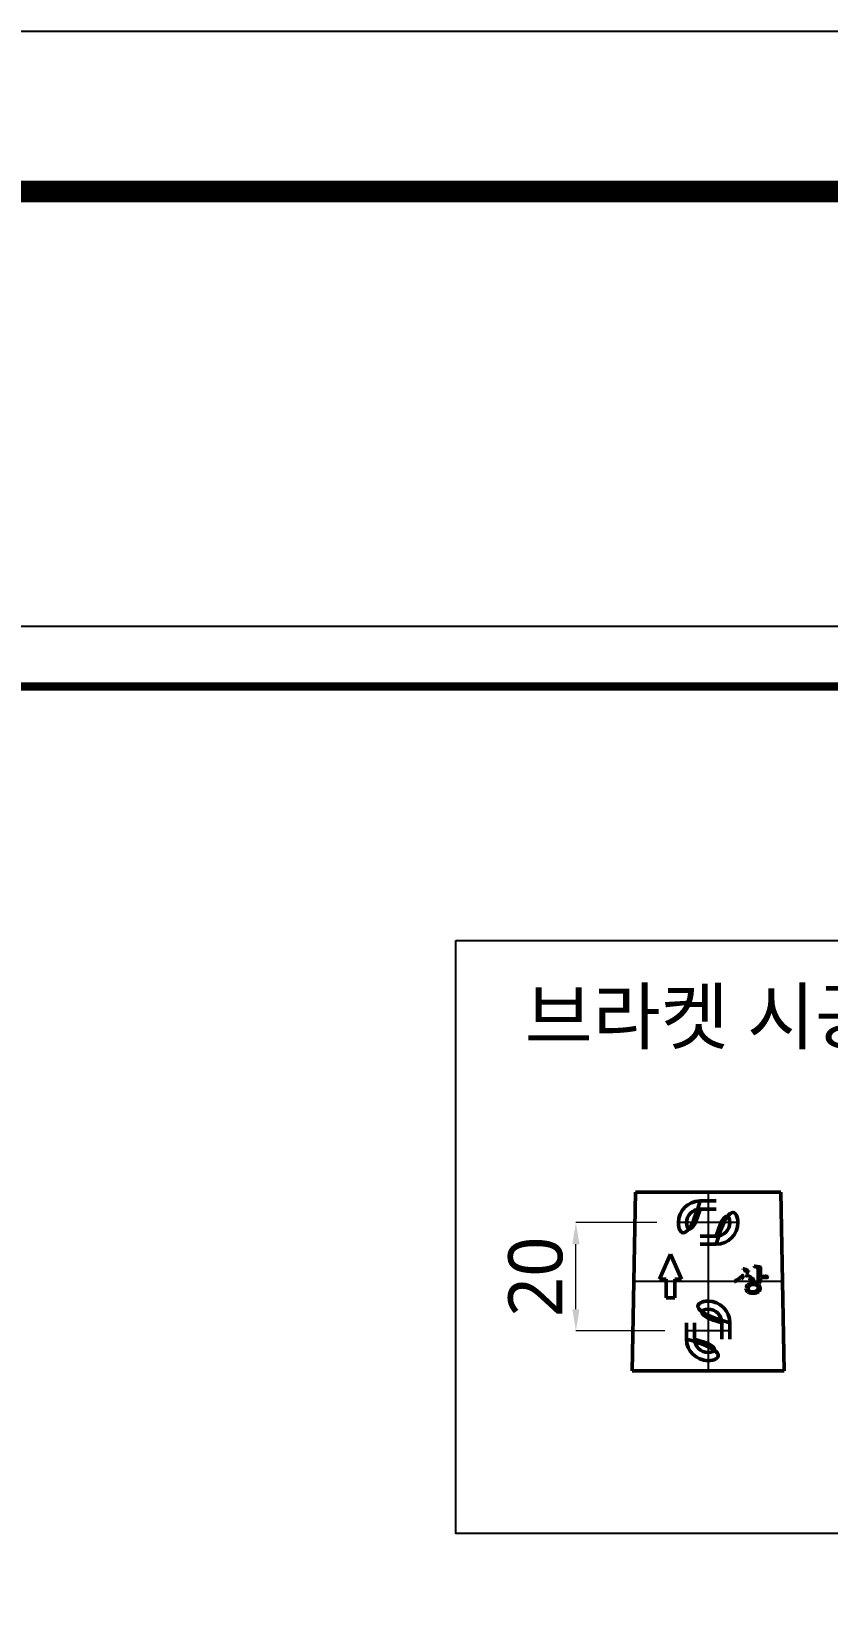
# Model space of a CAD drawing. Extents: x 16296675745 to 16296677675, y -37409619395 to -37409618123.
# Drawn here: x 16296676834.6 to 16296676981.5, y -37409618413.8 to -37409618123.2 of the extents above; entities that cross this region are included whole.
import ezdxf

# ---------------------------------------------------------------- set-up
doc = ezdxf.new("R2010")
doc.units = 0
doc.header["$LTSCALE"] = 10
doc.header["$MEASUREMENT"] = 0
doc.header["$PDMODE"] = 3
doc.header["$PDSIZE"] = -10
doc.linetypes.add('AUSGEZOGEN', pattern=[0])
doc.linetypes.add('DASHDOT', pattern=[25.4, 12.7, -6.35, 0, -6.35])
doc.layers.get('0').update_dxf_attribs({"linetype": 'CONTINUOUS'})
doc.layers.get('DEFPOINTS').update_dxf_attribs({"linetype": 'CONTINUOUS'})
doc.layers.add('1', color=7, linetype='CONTINUOUS')
doc.layers.add('7', color=7, linetype='CONTINUOUS')
doc.styles.add('Daelim Dimension', font='')
doc.styles.get('Daelim Dimension').set_extended_font_data('NanumGothic')
doc.dimstyles.new('DEFAULT', dxfattribs={"dimscale": 2, "dimtxt": 2, "dimasz": 2, "dimexe": 0, "dimexo": 2, "dimgap": 1, "dimtad": 1, "dimdec": 1, "dimzin": 9, "dimdsep": 46, "dimtxsty": 'Daelim Dimension', "dimcen": 0.5, "dimclrd": 252, "dimclre": 252, "dimclrt": 3, "dimadec": 1, "dimazin": 0, "dimtfac": 1, "dimtdec": 1, "dimtix": 1, "dimtmove": 0, "dimatfit": 3, "dimfxl": 1, "dimtolj": 1, "dimtzin": 1, "dimlwd": 9, "dimlwe": 9, "dimarcsym": 0})

# ---------------------------------------------------------------- blocks, each defined once
blk = doc.blocks.new('*D14')
at = {"color": 5, "lineweight": 9, "ltscale": 0.5, "transparency": 16777216}
for p, q in [((16296676949.97784, -37409618343.28376), (16296676935.06772, -37409618343.28376)), ((16296676935.06772, -37409618359.28376), (16296676935.06772, -37409618347.28376)), ((16296676951.47784, -37409618363.28376), (16296676935.06772, -37409618363.28376))]:
    blk.add_line(p, q, dxfattribs=at)
at = {"color": 5, "ltscale": 0.5, "transparency": 16777216}
for points in [[(16296676934.40105, -37409618347.28376), (16296676935.73439, -37409618347.28376), (16296676935.06772, -37409618343.28376)], [(16296676934.40105, -37409618359.28376), (16296676935.73439, -37409618359.28376), (16296676935.06772, -37409618363.28376)]]:
    blk.add_solid(points, dxfattribs=at)
at = {"layer": 'DEFPOINTS', "color": 0, "ltscale": 0.5, "transparency": 16777216}
for p in [(16296676935.06772, -37409618343.28376), (16296676953.97784, -37409618343.28376), (16296676955.47784, -37409618363.28376)]:
    blk.add_point(p, dxfattribs=at)
at = {"color": 7, "ltscale": 0.5, "transparency": 16777216, "insert": (16296676927.64569, -37409618353.28376), "char_height": 10, "attachment_point": 5, "rotation": 90, "style": 'Daelim Dimension'}
blk.add_mtext('\\A1;20', dxfattribs=at)

msp = doc.modelspace()

# ---------------------------------------------------------------- linework, layer by layer
at = {"ltscale": 0.5}
for points in [[(16296675745.032089, -37409619395.241547), (16296677481.032089, -37409619395.241547), (16296677481.032089, -37409618123.241547), (16296675745.032089, -37409618123.241547)], [(16296676477.834841, -37409618710.177017), (16296677128.834841, -37409618710.177017), (16296677128.834841, -37409618233.177017), (16296676477.834841, -37409618233.177017)], [(16296676912.880911, -37409618291.183708), (16296677042.04336, -37409618291.183708), (16296677042.04336, -37409618400.705833), (16296676912.880911, -37409618400.705833)]]:
    msp.add_lwpolyline(points, close=True, dxfattribs=at)
at = {"color": 5, "linetype": 'ByBlock', "lineweight": 200}
for points, const_width in [([(16296675772.947269, -37409619340.775627), (16296677452.947269, -37409619340.775627), (16296677452.947269, -37409618152.775627), (16296675772.947269, -37409618152.775627)], 4), ([(16296676488.30303, -37409618689.752296), (16296677118.30303, -37409618689.752296), (16296677118.30303, -37409618244.252296), (16296676488.30303, -37409618244.252296)], 1.5)]:
    msp.add_lwpolyline(points, close=True, dxfattribs=dict(at, const_width=const_width))
at = {"layer": '1', "color": 1, "linetype": 'DASHDOT', "lineweight": 25}
for p, q in [((16296676959.47784, -37409618337.683762), (16296676959.47784, -37409618370.683762)), ((16296676964.97784, -37409618343.28376), (16296676953.97784, -37409618343.28376)), ((16296676973.189831, -37409618354.183762), (16296676945.76585, -37409618354.183762)), ((16296676963.47784, -37409618363.28376), (16296676955.47784, -37409618363.28376))]:
    msp.add_line(p, q, dxfattribs=at)
at = {"layer": '7', "color": 7, "linetype": 'AUSGEZOGEN', "lineweight": 50}
for p, q in [((16296676945.47784, -37409618370.683762), (16296676946.05386, -37409618337.683762)), ((16296676946.05386, -37409618337.683762), (16296676972.901831, -37409618337.683762)), ((16296676957.97784, -37409618339.28376), (16296676960.97784, -37409618339.28376)), ((16296676972.901831, -37409618337.683762), (16296676973.47784, -37409618370.683762)), ((16296676957.97784, -37409618340.78376), (16296676960.97784, -37409618340.78376)), ((16296676960.97784, -37409618345.78376), (16296676957.97784, -37409618345.78376)), ((16296676960.97784, -37409618347.28376), (16296676957.97784, -37409618347.28376)), ((16296676950.51021, -37409618353.702477), (16296676952.54389, -37409618349.13475)), ((16296676954.57757, -37409618353.702477), (16296676952.54389, -37409618349.13475)), ((16296676967.97262, -37409618351.384087), (16296676967.974529, -37409618351.373138)), ((16296676967.976521, -37409618351.395393), (16296676967.97262, -37409618351.384087)), ((16296676967.974529, -37409618351.373138), (16296676967.98247, -37409618351.361794)), ((16296676967.98625, -37409618351.407021), (16296676967.976521, -37409618351.395393)), ((16296676967.98247, -37409618351.361794), (16296676967.99662, -37409618351.351959)), ((16296676968.00181, -37409618351.418983), (16296676967.98625, -37409618351.407021)), ((16296676967.99662, -37409618351.351959), (16296676968.016991, -37409618351.343643)), ((16296676968.02319, -37409618351.431282), (16296676968.00181, -37409618351.418983)), ((16296676968.016991, -37409618351.343643), (16296676968.04357, -37409618351.33683)), ((16296676968.05039, -37409618351.443916), (16296676968.02319, -37409618351.431282)), ((16296676968.04357, -37409618351.33683), (16296676968.076361, -37409618351.331543)), ((16296676968.122259, -37409618351.470177), (16296676968.05039, -37409618351.443916)), ((16296676968.076361, -37409618351.331543), (16296676968.11537, -37409618351.327751)), ((16296676968.11537, -37409618351.327751), (16296676968.21204, -37409618351.324722)), ((16296676968.624081, -37409618351.673187), (16296676968.5909, -37409618351.652908)), ((16296676968.884991, -37409618351.426773), (16296676968.9359, -37409618351.442909)), ((16296676968.9359, -37409618351.442909), (16296676969.01346, -37409618351.469398)), ((16296676969.01346, -37409618351.469398), (16296676969.07431, -37409618351.495239)), ((16296676969.07431, -37409618351.495239), (16296676969.11846, -37409618351.520416)), ((16296676969.11846, -37409618351.520416), (16296676969.13427, -37409618351.532768)), ((16296676969.13427, -37409618351.532768), (16296676969.145901, -37409618351.544952)), ((16296676969.15958, -37409618351.650818), (16296676969.145901, -37409618351.749046)), ((16296676951.743891, -37409618353.702477), (16296676950.51021, -37409618353.702477)), ((16296676951.743891, -37409618357.202477), (16296676951.743891, -37409618353.702477)), ((16296676953.343889, -37409618357.202477), (16296676953.343889, -37409618353.702477)), ((16296676953.343889, -37409618353.702477), (16296676954.57757, -37409618353.702477)), ((16296676964.33219, -37409618354.147491), (16296676964.3339, -37409618354.137733)), ((16296676964.335899, -37409618354.15609), (16296676964.33219, -37409618354.147491)), ((16296676964.3339, -37409618354.137733), (16296676964.341021, -37409618354.126793)), ((16296676964.344431, -37409618354.163963), (16296676964.335899, -37409618354.15609)), ((16296676964.341021, -37409618354.126793), (16296676964.353571, -37409618354.11467)), ((16296676964.357161, -37409618354.168823), (16296676964.344431, -37409618354.163963)), ((16296676964.353571, -37409618354.11467), (16296676964.371531, -37409618354.101387)), ((16296676964.374109, -37409618354.170662), (16296676964.357161, -37409618354.168823)), ((16296676964.371531, -37409618354.101387), (16296676964.39492, -37409618354.086929)), ((16296676964.395281, -37409618354.169487), (16296676964.374109, -37409618354.170662)), ((16296676964.61062, -37409618353.976067), (16296676964.39492, -37409618354.086929)), ((16296676964.42065, -37409618354.165321), (16296676964.395281, -37409618354.169487)), ((16296676964.45023, -37409618354.158127), (16296676964.42065, -37409618354.165321)), ((16296676964.522039, -37409618354.134727), (16296676964.45023, -37409618354.158127)), ((16296676964.61062, -37409618353.976067), (16296676964.75728, -37409618353.896149)), ((16296676964.75728, -37409618353.896149), (16296676964.897921, -37409618353.814713)), ((16296676964.897921, -37409618353.814713), (16296676965.032551, -37409618353.731773)), ((16296676965.032551, -37409618353.731773), (16296676965.16116, -37409618353.647324)), ((16296676965.16116, -37409618353.647324), (16296676965.283751, -37409618353.561371)), ((16296676965.283751, -37409618353.561371), (16296676965.400339, -37409618353.473923)), ((16296676965.400339, -37409618353.473923), (16296676965.5109, -37409618353.384956)), ((16296676965.918711, -37409618351.887527), (16296676965.919291, -37409618351.874786)), ((16296676965.924931, -37409618351.901604), (16296676965.918711, -37409618351.887527)), ((16296676965.919291, -37409618351.874786), (16296676965.926689, -37409618351.863411)), ((16296676965.937969, -37409618351.917023), (16296676965.924931, -37409618351.901604)), ((16296676965.926689, -37409618351.863411), (16296676965.940901, -37409618351.853363)), ((16296676965.957821, -37409618351.933777), (16296676965.937969, -37409618351.917023)), ((16296676965.940901, -37409618351.853363), (16296676965.958679, -37409618351.845078)), ((16296676965.98448, -37409618351.951874), (16296676965.957821, -37409618351.933777)), ((16296676965.958679, -37409618351.845078), (16296676965.979879, -37409618351.838966)), ((16296676965.979879, -37409618351.838966), (16296676966.00448, -37409618351.835052)), ((16296676966.017941, -37409618351.971313), (16296676965.98448, -37409618351.951874)), ((16296676966.00448, -37409618351.835052), (16296676966.03249, -37409618351.833313)), ((16296676966.03249, -37409618351.833313), (16296676966.06391, -37409618351.83374)), ((16296676966.06391, -37409618351.83374), (16296676966.09874, -37409618351.836357)), ((16296676966.09874, -37409618351.836357), (16296676966.178631, -37409618351.848137)), ((16296676966.3738, -37409618352.234627), (16296676966.339081, -37409618352.196091)), ((16296676966.359711, -37409618352.402397), (16296676966.396811, -37409618352.329964)), ((16296676966.38608, -37409618352.252617), (16296676966.3738, -37409618352.234627)), ((16296676966.394991, -37409618352.269783), (16296676966.38608, -37409618352.252617)), ((16296676966.40052, -37409618352.286087), (16296676966.394991, -37409618352.269783)), ((16296676966.396811, -37409618352.329964), (16296676966.401421, -37409618352.316177)), ((16296676966.40266, -37409618352.301559), (16296676966.40052, -37409618352.286087)), ((16296676966.401421, -37409618352.316177), (16296676966.40266, -37409618352.301559)), ((16296676966.71294, -37409618352.046318), (16296676966.83317, -37409618352.099716)), ((16296676966.83317, -37409618352.099716), (16296676966.881531, -37409618352.126534)), ((16296676966.881531, -37409618352.126534), (16296676966.91704, -37409618352.153313)), ((16296676966.920641, -37409618352.290123), (16296676966.89817, -37409618352.329964)), ((16296676966.89817, -37409618352.329964), (16296676966.89817, -37409618352.33577)), ((16296676966.91704, -37409618352.153313), (16296676966.929979, -37409618352.166679)), ((16296676966.936701, -37409618352.256317), (16296676966.920641, -37409618352.290123)), ((16296676966.929979, -37409618352.166679), (16296676966.939711, -37409618352.180054)), ((16296676966.946329, -37409618352.228531), (16296676966.936701, -37409618352.256317)), ((16296676966.939711, -37409618352.180054), (16296676966.94623, -37409618352.193413)), ((16296676966.94623, -37409618352.193413), (16296676966.949539, -37409618352.206772)), ((16296676966.949539, -37409618352.206772), (16296676966.946329, -37409618352.228531)), ((16296676967.349661, -37409618354.580147), (16296676967.41468, -37409618354.568863)), ((16296676967.55229, -37409618354.548363), (16296676967.41468, -37409618354.568863)), ((16296676967.589251, -37409618354.254227), (16296676967.591261, -37409618354.245308)), ((16296676967.591261, -37409618354.264664), (16296676967.589251, -37409618354.254227)), ((16296676967.591261, -37409618354.245308), (16296676967.59726, -37409618354.237907)), ((16296676967.59726, -37409618354.276604), (16296676967.591261, -37409618354.264664)), ((16296676967.59726, -37409618354.237907), (16296676967.607479, -37409618354.233437)), ((16296676967.607281, -37409618354.290047), (16296676967.59726, -37409618354.276604)), ((16296676967.6213, -37409618354.305023), (16296676967.607281, -37409618354.290047)), ((16296676967.607479, -37409618354.233437), (16296676967.62211, -37409618354.230797)), ((16296676967.66135, -37409618354.3395), (16296676967.6213, -37409618354.305023)), ((16296676967.62211, -37409618354.230797), (16296676967.664591, -37409618354.231087)), ((16296676967.664591, -37409618354.231087), (16296676967.72472, -37409618354.238762)), ((16296676967.72472, -37409618354.238762), (16296676967.80249, -37409618354.253807)), ((16296676967.80249, -37409618354.253807), (16296676967.877159, -37409618354.280296)), ((16296676967.877159, -37409618354.280296), (16296676967.934139, -37409618354.306091)), ((16296676967.934139, -37409618354.306091), (16296676967.95599, -37409618354.318733)), ((16296676967.977249, -37409618354.453407), (16296676967.94385, -37409618354.553818)), ((16296676967.94385, -37409618354.553818), (16296676968.01576, -37409618354.56279)), ((16296676967.95599, -37409618354.318733), (16296676967.97341, -37409618354.3312)), ((16296676967.97341, -37409618354.3312), (16296676967.98641, -37409618354.343513)), ((16296676967.98641, -37409618354.343513), (16296676967.994989, -37409618354.355637)), ((16296676968.01576, -37409618354.56279), (16296676968.08551, -37409618354.573563)), ((16296676968.653061, -37409618351.693817), (16296676968.624081, -37409618351.673187)), ((16296676968.67783, -37409618351.714783), (16296676968.653061, -37409618351.693817)), ((16296676968.6984, -37409618351.736092), (16296676968.67783, -37409618351.714783)), ((16296676968.71476, -37409618351.757736), (16296676968.6984, -37409618351.736092)), ((16296676968.726919, -37409618351.779716), (16296676968.71476, -37409618351.757736)), ((16296676968.73488, -37409618351.802063), (16296676968.726919, -37409618351.779716)), ((16296676968.73863, -37409618351.824722), (16296676968.73488, -37409618351.802063)), ((16296676968.73863, -37409618354.250183), (16296676968.73863, -37409618351.824722)), ((16296676968.740219, -37409618354.310257), (16296676968.73863, -37409618354.250183)), ((16296676968.744989, -37409618354.361969), (16296676968.740219, -37409618354.310257)), ((16296676968.752939, -37409618354.405312), (16296676968.744989, -37409618354.361969)), ((16296676968.76408, -37409618354.440292), (16296676968.752939, -37409618354.405312)), ((16296676968.7784, -37409618354.466904), (16296676968.76408, -37409618354.440292)), ((16296676968.786751, -37409618354.477074), (16296676968.7784, -37409618354.466904)), ((16296676968.7959, -37409618354.485153), (16296676968.786751, -37409618354.477074)), ((16296676968.80584, -37409618354.491127), (16296676968.7959, -37409618354.485153)), ((16296676968.81658, -37409618354.495033), (16296676968.80584, -37409618354.491127)), ((16296676968.828119, -37409618354.496834), (16296676968.81658, -37409618354.495033)), ((16296676968.840441, -37409618354.496536), (16296676968.828119, -37409618354.496834)), ((16296676968.86272, -37409618354.49128), (16296676968.840441, -37409618354.496536)), ((16296676968.884991, -37409618354.48082), (16296676968.86272, -37409618354.49128)), ((16296676968.907261, -37409618354.465172), (16296676968.884991, -37409618354.48082)), ((16296676968.929529, -37409618354.444328), (16296676968.907261, -37409618354.465172)), ((16296676968.951811, -37409618354.418297), (16296676968.929529, -37409618354.444328)), ((16296676968.974079, -37409618354.38707), (16296676968.951811, -37409618354.418297)), ((16296676968.996349, -37409618354.350647), (16296676968.974079, -37409618354.38707)), ((16296676969.018629, -37409618354.309036), (16296676968.996349, -37409618354.350647)), ((16296676970.25658, -37409618353.44677), (16296676969.12923, -37409618353.462967)), ((16296676969.145901, -37409618351.749046), (16296676969.145901, -37409618353.317451)), ((16296676969.145901, -37409618353.317451), (16296676969.40905, -37409618353.311996)), ((16296676970.37863, -37409618353.204964), (16296676970.40667, -37409618353.227081)), ((16296676970.40667, -37409618353.227081), (16296676970.426689, -37409618353.250519)), ((16296676970.426689, -37409618353.250519), (16296676970.438709, -37409618353.275269)), ((16296676970.438709, -37409618353.275269), (16296676970.441719, -37409618353.288116)), ((16296676970.441719, -37409618353.288116), (16296676970.44272, -37409618353.301323)), ((16296676953.343889, -37409618357.202477), (16296676951.743891, -37409618357.202477)), ((16296676966.462379, -37409618355.563393), (16296676966.45499, -37409618355.520859)), ((16296676966.471939, -37409618355.60498), (16296676966.462379, -37409618355.563393)), ((16296676966.48366, -37409618355.645653), (16296676966.471939, -37409618355.60498)), ((16296676966.497549, -37409618355.68541), (16296676966.48366, -37409618355.645653)), ((16296676966.513599, -37409618355.724243), (16296676966.497549, -37409618355.68541)), ((16296676966.53182, -37409618355.762138), (16296676966.513599, -37409618355.724243)), ((16296676966.55221, -37409618355.799133), (16296676966.53182, -37409618355.762138)), ((16296676966.57476, -37409618355.835182), (16296676966.55221, -37409618355.799133)), ((16296676966.59948, -37409618355.870323), (16296676966.57476, -37409618355.835182)), ((16296676966.626369, -37409618355.904533), (16296676966.59948, -37409618355.870323)), ((16296676966.65542, -37409618355.937813), (16296676966.626369, -37409618355.904533)), ((16296676966.68664, -37409618355.970177), (16296676966.65542, -37409618355.937813)), ((16296676966.66044, -37409618354.919037), (16296676966.69599, -37409618354.883652)), ((16296676966.72002, -37409618356.001633), (16296676966.68664, -37409618355.970177)), ((16296676966.69599, -37409618354.883652), (16296676966.733629, -37409618354.849983)), ((16296676966.755569, -37409618356.032143), (16296676966.72002, -37409618356.001633)), ((16296676966.733629, -37409618354.849983), (16296676966.77339, -37409618354.818039)), ((16296676966.793289, -37409618356.061737), (16296676966.755569, -37409618356.032143)), ((16296676966.77339, -37409618354.818039), (16296676966.81525, -37409618354.787811)), ((16296676966.83317, -37409618356.090408), (16296676966.793289, -37409618356.061737)), ((16296676966.81525, -37409618354.787811), (16296676966.859209, -37409618354.7593)), ((16296676966.879829, -37409618356.120987), (16296676966.83317, -37409618356.090408)), ((16296676966.859209, -37409618354.7593), (16296676966.905279, -37409618354.732513)), ((16296676966.928101, -37409618356.14959), (16296676966.879829, -37409618356.120987)), ((16296676966.905279, -37409618354.732513), (16296676966.953461, -37409618354.707443)), ((16296676966.97798, -37409618356.176224), (16296676966.928101, -37409618356.14959)), ((16296676966.953461, -37409618354.707443), (16296676967.00374, -37409618354.684097)), ((16296676967.029461, -37409618356.200867), (16296676966.97798, -37409618356.176224)), ((16296676967.00374, -37409618354.684097), (16296676967.056129, -37409618354.662483)), ((16296676967.08256, -37409618356.223557), (16296676967.029461, -37409618356.200867)), ((16296676967.056129, -37409618354.662483), (16296676967.11062, -37409618354.64257)), ((16296676967.09763, -37409618354.90358), (16296676967.06476, -37409618354.929733)), ((16296676967.06476, -37409618355.879723), (16296676967.09763, -37409618355.905869)), ((16296676967.13727, -37409618356.244278), (16296676967.08256, -37409618356.223557)), ((16296676967.131889, -37409618354.87912), (16296676967.09763, -37409618354.90358)), ((16296676967.09763, -37409618355.905869), (16296676967.131889, -37409618355.930328)), ((16296676967.11062, -37409618354.64257), (16296676967.167219, -37409618354.624382)), ((16296676967.16757, -37409618354.856354), (16296676967.131889, -37409618354.87912)), ((16296676967.131889, -37409618355.930328), (16296676967.16757, -37409618355.953102)), ((16296676967.19359, -37409618356.263023), (16296676967.13727, -37409618356.244278)), ((16296676967.167219, -37409618354.624382), (16296676967.225929, -37409618354.607933)), ((16296676967.204651, -37409618354.835274), (16296676967.16757, -37409618354.856354)), ((16296676967.16757, -37409618355.953102), (16296676967.204651, -37409618355.974182)), ((16296676967.25152, -37409618356.279793), (16296676967.19359, -37409618356.263023)), ((16296676967.243139, -37409618354.815857), (16296676967.204651, -37409618354.835274)), ((16296676967.204651, -37409618355.974182), (16296676967.243139, -37409618355.993584)), ((16296676967.225929, -37409618354.607933), (16296676967.286739, -37409618354.593178)), ((16296676967.28303, -37409618354.798157), (16296676967.243139, -37409618354.815857)), ((16296676967.243139, -37409618355.993584), (16296676967.28303, -37409618356.011292)), ((16296676967.311069, -37409618356.294579), (16296676967.25152, -37409618356.279793)), ((16296676967.324329, -37409618354.782143), (16296676967.28303, -37409618354.798157)), ((16296676967.28303, -37409618356.011292), (16296676967.324329, -37409618356.027321)), ((16296676967.286739, -37409618354.593178), (16296676967.349661, -37409618354.580147)), ((16296676967.372219, -37409618356.307404), (16296676967.311069, -37409618356.294579)), ((16296676967.367029, -37409618354.767792), (16296676967.324329, -37409618354.782143)), ((16296676967.324329, -37409618356.027321), (16296676967.367029, -37409618356.041656)), ((16296676967.456671, -37409618354.744179), (16296676967.367029, -37409618354.767792)), ((16296676967.367029, -37409618356.041656), (16296676967.456671, -37409618356.065269)), ((16296676967.43498, -37409618356.318253), (16296676967.372219, -37409618356.307404)), ((16296676967.49935, -37409618356.327133), (16296676967.43498, -37409618356.318253)), ((16296676967.55192, -37409618354.72731), (16296676967.456671, -37409618354.744179)), ((16296676967.456671, -37409618356.065269), (16296676967.55192, -37409618356.082138)), ((16296676967.565331, -37409618356.33403), (16296676967.49935, -37409618356.327133)), ((16296676967.6528, -37409618354.717194), (16296676967.55192, -37409618354.72731)), ((16296676967.55192, -37409618356.082138), (16296676967.6528, -37409618356.092262)), ((16296676967.632931, -37409618356.338959), (16296676967.565331, -37409618356.33403)), ((16296676967.702129, -37409618356.341919), (16296676967.632931, -37409618356.338959)), ((16296676967.75931, -37409618354.713814), (16296676967.6528, -37409618354.717194)), ((16296676967.6528, -37409618356.092262), (16296676967.75931, -37409618356.095627)), ((16296676967.772949, -37409618356.342911), (16296676967.702129, -37409618356.341919)), ((16296676967.869049, -37409618354.717194), (16296676967.75931, -37409618354.713814)), ((16296676967.75931, -37409618356.095627), (16296676967.869049, -37409618356.092262)), ((16296676967.842939, -37409618356.341919), (16296676967.772949, -37409618356.342911)), ((16296676967.91132, -37409618356.338959), (16296676967.842939, -37409618356.341919)), ((16296676967.973169, -37409618354.72731), (16296676967.869049, -37409618354.717194)), ((16296676967.869049, -37409618356.092262), (16296676967.973169, -37409618356.082138)), ((16296676967.97809, -37409618356.33403), (16296676967.91132, -37409618356.338959)), ((16296676968.071671, -37409618354.744179), (16296676967.973169, -37409618354.72731)), ((16296676967.973169, -37409618356.082138), (16296676968.071671, -37409618356.065269)), ((16296676968.043261, -37409618356.327133), (16296676967.97809, -37409618356.33403)), ((16296676968.10681, -37409618356.318253), (16296676968.043261, -37409618356.327133)), ((16296676968.164539, -37409618354.767792), (16296676968.071671, -37409618354.744179)), ((16296676968.071671, -37409618356.065269), (16296676968.164539, -37409618356.041656)), ((16296676968.08551, -37409618354.573563), (16296676968.153099, -37409618354.586143)), ((16296676968.16876, -37409618356.307404), (16296676968.10681, -37409618356.318253)), ((16296676968.153099, -37409618354.586143), (16296676968.21854, -37409618354.600517)), ((16296676968.20886, -37409618354.782143), (16296676968.164539, -37409618354.767792)), ((16296676968.164539, -37409618356.041656), (16296676968.20886, -37409618356.027321)), ((16296676968.229099, -37409618356.294579), (16296676968.16876, -37409618356.307404)), ((16296676968.25178, -37409618354.798157), (16296676968.20886, -37409618354.782143)), ((16296676968.20886, -37409618356.027321), (16296676968.25178, -37409618356.011292)), ((16296676968.21854, -37409618354.600517), (16296676968.28182, -37409618354.616707)), ((16296676968.28783, -37409618356.279793), (16296676968.229099, -37409618356.294579)), ((16296676968.293289, -37409618354.815857), (16296676968.25178, -37409618354.798157)), ((16296676968.25178, -37409618356.011292), (16296676968.293289, -37409618355.993584)), ((16296676968.28182, -37409618354.616707), (16296676968.342951, -37409618354.634697)), ((16296676968.34495, -37409618356.263023), (16296676968.28783, -37409618356.279793)), ((16296676968.333401, -37409618354.835274), (16296676968.293289, -37409618354.815857)), ((16296676968.293289, -37409618355.993584), (16296676968.333401, -37409618355.974182)), ((16296676968.372101, -37409618354.856354), (16296676968.333401, -37409618354.835274)), ((16296676968.333401, -37409618355.974182), (16296676968.372101, -37409618355.953102)), ((16296676968.342951, -37409618354.634697), (16296676968.40192, -37409618354.654488)), ((16296676968.400471, -37409618356.244278), (16296676968.34495, -37409618356.263023)), ((16296676968.409389, -37409618354.87912), (16296676968.372101, -37409618354.856354)), ((16296676968.372101, -37409618355.953102), (16296676968.409389, -37409618355.930328)), ((16296676968.45437, -37409618356.223557), (16296676968.400471, -37409618356.244278)), ((16296676968.40192, -37409618354.654488), (16296676968.45874, -37409618354.676086)), ((16296676968.44528, -37409618354.90358), (16296676968.409389, -37409618354.87912)), ((16296676968.409389, -37409618355.930328), (16296676968.44528, -37409618355.905869)), ((16296676968.479759, -37409618354.929733), (16296676968.44528, -37409618354.90358)), ((16296676968.44528, -37409618355.905869), (16296676968.479759, -37409618355.879723)), ((16296676968.50667, -37409618356.200867), (16296676968.45437, -37409618356.223557)), ((16296676968.45874, -37409618354.676086), (16296676968.513399, -37409618354.699493)), ((16296676968.479759, -37409618355.879723), (16296676968.537029, -37409618355.828613)), ((16296676968.55735, -37409618356.176224), (16296676968.50667, -37409618356.200867)), ((16296676968.513399, -37409618354.699493), (16296676968.56591, -37409618354.724701)), ((16296676968.537029, -37409618355.828613), (16296676968.586651, -37409618355.775124)), ((16296676968.60643, -37409618356.14959), (16296676968.55735, -37409618356.176224)), ((16296676968.56591, -37409618354.724701), (16296676968.616261, -37409618354.751709)), ((16296676968.586651, -37409618355.775124), (16296676968.628639, -37409618355.719276)), ((16296676968.6539, -37409618356.120987), (16296676968.60643, -37409618356.14959)), ((16296676968.616261, -37409618354.751709), (16296676968.66445, -37409618354.780518)), ((16296676968.628639, -37409618355.719276), (16296676968.663, -37409618355.661087)), ((16296676968.69976, -37409618356.090408), (16296676968.6539, -37409618356.120987)), ((16296676968.663, -37409618355.661087), (16296676968.68972, -37409618355.600533)), ((16296676968.66445, -37409618354.780518), (16296676968.710489, -37409618354.811142)), ((16296676968.68972, -37409618355.600533), (16296676968.70022, -37409618355.569366)), ((16296676968.74045, -37409618356.061096), (16296676968.69976, -37409618356.090408)), ((16296676968.70022, -37409618355.569366), (16296676968.708811, -37409618355.537621)), ((16296676968.708811, -37409618355.537621), (16296676968.720261, -37409618355.472351)), ((16296676968.710489, -37409618354.811142), (16296676968.75437, -37409618354.843559)), ((16296676968.720261, -37409618355.472351), (16296676968.724079, -37409618355.404716)), ((16296676968.77883, -37409618356.030937), (16296676968.74045, -37409618356.061096)), ((16296676968.75437, -37409618354.843559), (16296676968.796101, -37409618354.877777)), ((16296676968.81489, -37409618355.999962), (16296676968.77883, -37409618356.030937)), ((16296676968.796101, -37409618354.877777), (16296676968.83567, -37409618354.913818)), ((16296676968.84864, -37409618355.968132), (16296676968.81489, -37409618355.999962)), ((16296676968.83567, -37409618354.913818), (16296676968.868959, -37409618354.947029)), ((16296676968.880079, -37409618355.935471), (16296676968.84864, -37409618355.968132)), ((16296676968.868959, -37409618354.947029), (16296676968.89979, -37409618354.980873)), ((16296676968.909201, -37409618355.90197), (16296676968.880079, -37409618355.935471)), ((16296676968.89979, -37409618354.980873), (16296676968.92816, -37409618355.015343)), ((16296676968.93601, -37409618355.86763), (16296676968.909201, -37409618355.90197)), ((16296676968.92816, -37409618355.015343), (16296676968.954069, -37409618355.050453)), ((16296676968.960501, -37409618355.832451), (16296676968.93601, -37409618355.86763)), ((16296676968.954069, -37409618355.050453), (16296676968.97752, -37409618355.086182)), ((16296676968.982679, -37409618355.79644), (16296676968.960501, -37409618355.832451)), ((16296676968.97752, -37409618355.086182), (16296676968.99851, -37409618355.122551)), ((16296676969.00255, -37409618355.759583), (16296676968.982679, -37409618355.79644)), ((16296676968.99851, -37409618355.122551), (16296676969.01704, -37409618355.159554)), ((16296676969.020109, -37409618355.721893), (16296676969.00255, -37409618355.759583)), ((16296676969.01704, -37409618355.159554), (16296676969.033119, -37409618355.197166)), ((16296676969.035351, -37409618355.683357), (16296676969.020109, -37409618355.721893)), ((16296676969.033119, -37409618355.197166), (16296676969.04673, -37409618355.235428)), ((16296676969.048269, -37409618355.643997), (16296676969.035351, -37409618355.683357)), ((16296676969.04673, -37409618355.235428), (16296676969.05788, -37409618355.274307)), ((16296676969.058889, -37409618355.60379), (16296676969.048269, -37409618355.643997)), ((16296676969.05788, -37409618355.274307), (16296676969.06658, -37409618355.313828)), ((16296676969.06719, -37409618355.562737), (16296676969.058889, -37409618355.60379)), ((16296676969.06658, -37409618355.313828), (16296676969.072821, -37409618355.353973)), ((16296676969.07317, -37409618355.520859), (16296676969.06719, -37409618355.562737)), ((16296676969.072821, -37409618355.353973), (16296676969.076599, -37409618355.394753)), ((16296676969.076771, -37409618355.478203), (16296676969.07317, -37409618355.520859)), ((16296676969.076599, -37409618355.394753), (16296676969.077909, -37409618355.436157)), ((16296676969.077909, -37409618355.436157), (16296676969.076771, -37409618355.478203)), ((16296676955.47784, -37409618364.78376), (16296676955.47784, -37409618361.78376)), ((16296676956.97784, -37409618364.78376), (16296676956.97784, -37409618361.78376)), ((16296676961.97784, -37409618361.78376), (16296676961.97784, -37409618364.78376)), ((16296676963.47784, -37409618361.78376), (16296676963.47784, -37409618364.78376)), ((16296676945.47784, -37409618370.683762), (16296676973.47784, -37409618370.683762))]:
    msp.add_line(p, q, dxfattribs=at)
for centre, radius, start, end in [((16296676957.97784, -37409618343.28376), 4, 90, 270), ((16296676960.97784, -37409618343.28376), 4, 270, 90), ((16296676957.97784, -37409618343.28376), 2.5, 90, 270), ((16296676960.97784, -37409618343.28376), 2.5, 270, 90), ((16296676967.22998, -37409618354.5793), 3.233896, 65.05930707, 73.9870386), ((16296676968.173429, -37409618353.523216), 2.198107, 78.71349291, 88.99399961), ((16296676967.93298, -37409618355.168739), 3.861038, 75.72584594, 79.99372946), ((16296676968.999611, -37409618351.606392), 0.166024, 344.47846291, 22.78174678), ((16296676961.725491, -37409618346.941513), 7.71715, 291.24491493, 299.67126478), ((16296676962.75878, -37409618350.155037), 4.244679, 310.43341494, 328.03166243), ((16296676963.26968, -37409618349.822929), 4.444187, 300.76209349, 315.33267051), ((16296676965.16791, -37409618353.585487), 1.823593, 49.87117711, 62.22828695), ((16296676965.6506, -37409618353.919907), 2.139677, 67.77480094, 75.70156847), ((16296677005.80533, -37409618310.054604), 58.225063, 227.44849506, 228.26430719), ((16296676847.3263, -37409618633.154808), 305.409812, 66.98910161, 67.04071743), ((16296676973.86301, -37409618344.514526), 11.071802, 228.62351522, 230.20030565), ((16296676961.18471, -37409618348.427658), 6.931315, 320.64874933, 323.06457618), ((16296676964.402889, -37409618350.819443), 2.92109, 322.63132819, 328.719654), ((16296676970.91947, -37409618347.688332), 6.752474, 232.15148948, 234.9922587), ((16296676967.26408, -37409618352.833221), 0.443834, 240.48553885, 254.89257296), ((16296676976.91556, -37409618342.402618), 14.853522, 228.35773913, 231.11319852), ((16296676967.73984, -37409618351.28933), 2.0596, 253.30848074, 256.09723621), ((16296676967.153561, -37409618353.887383), 0.601657, 57.50752671, 81.33420699), ((16296676965.81245, -37409618355.239166), 2.502571, 36.81672062, 48.17971439), ((16296676967.532339, -37409618354.387833), 0.160238, 277.07383295, 332.20061871), ((16296676967.74366, -37409618353.803757), 0.220375, 226.39781035, 262.11111844), ((16296676967.596991, -37409618354.403664), 0.090587, 322.70671478, 44.90804295), ((16296676967.73447, -37409618353.829224), 0.193779, 263.76931579, 299.6478822), ((16296676967.65633, -37409618353.905563), 0.224598, 1.65127742, 46.24259815), ((16296676967.778709, -37409618353.907806), 0.100711, 299.88419849, 4.90404822), ((16296676967.834339, -37409618354.364304), 0.168405, 328.05700806, 3.08983468), ((16296676967.70656, -37409618353.841743), 1.39301, 340.39596544, 354.21214655), ((16296676965.74634, -37409618353.503029), 3.383122, 351.85152171, 0.6784452), ((16296676969.222401, -37409618352.42337), 0.907615, 281.863578, 290.31542807), ((16296676968.879919, -37409618352.007591), 1.42765, 297.43081993, 300.96754239), ((16296676969.879419, -37409618353.66143), 0.503689, 101.18725427, 121.65383052), ((16296676970.0315, -37409618356.402931), 3.249634, 87.14698136, 94.4190979), ((16296676970.228861, -37409618353.45118), 0.288743, 58.68916118, 97.02270424), ((16296676970.24637, -37409618353.191727), 0.254896, 272.29195097, 305.04552229), ((16296676970.305361, -37409618353.285919), 0.141046, 307.38073832, 353.60459578), ((16296676967.1437, -37409618355.429573), 0.700584, 133.42780404, 187.55056256), ((16296676967.44632, -37409618355.391449), 0.617967, 181.24067808, 231.99505631), ((16296676967.401199, -37409618355.391212), 0.567129, 126.0932655, 181.36266853), ((16296676968.11372, -37409618355.430283), 0.61805, 2.39749524, 53.8230614), ((16296676959.47784, -37409618361.78376), 4, 0, 180), ((16296676959.47784, -37409618361.78376), 2.5, 0, 180), ((16296676959.47784, -37409618364.78376), 4, 180, 0), ((16296676959.47784, -37409618364.78376), 2.5, 180, 0)]:
    msp.add_arc(centre, radius, start, end, dxfattribs=at)

# ---------------------------------------------------------------- texts
at = {"ltscale": 0.5, "insert": (16296676925.628, -37409618300.19883), "char_height": 10, "attachment_point": 1, "style": 'Daelim Dimension'}
msp.add_mtext('브라켓 시공 치수', dxfattribs=at)

# ---------------------------------------------------------------- dimensions: what is measured, and where the dimension line sits
at = {"ltscale": 0.5}
dim = msp.add_linear_dim(base=(16296676935.06772, -37409618343.28376), p1=(16296676955.47784, -37409618363.28376), p2=(16296676953.97784, -37409618343.28376), angle=90, dimstyle='DEFAULT', override={"dimtxt": 5, "dimclrd": 5, "dimclre": 5, "dimclrt": 7}, dxfattribs=at)
dim.commit()
dim.dimension.update_dxf_attribs({"geometry": '*D14', "text_midpoint": (16296676927.645691, -37409618353.28376)})

doc.saveas('drawing.dxf')
